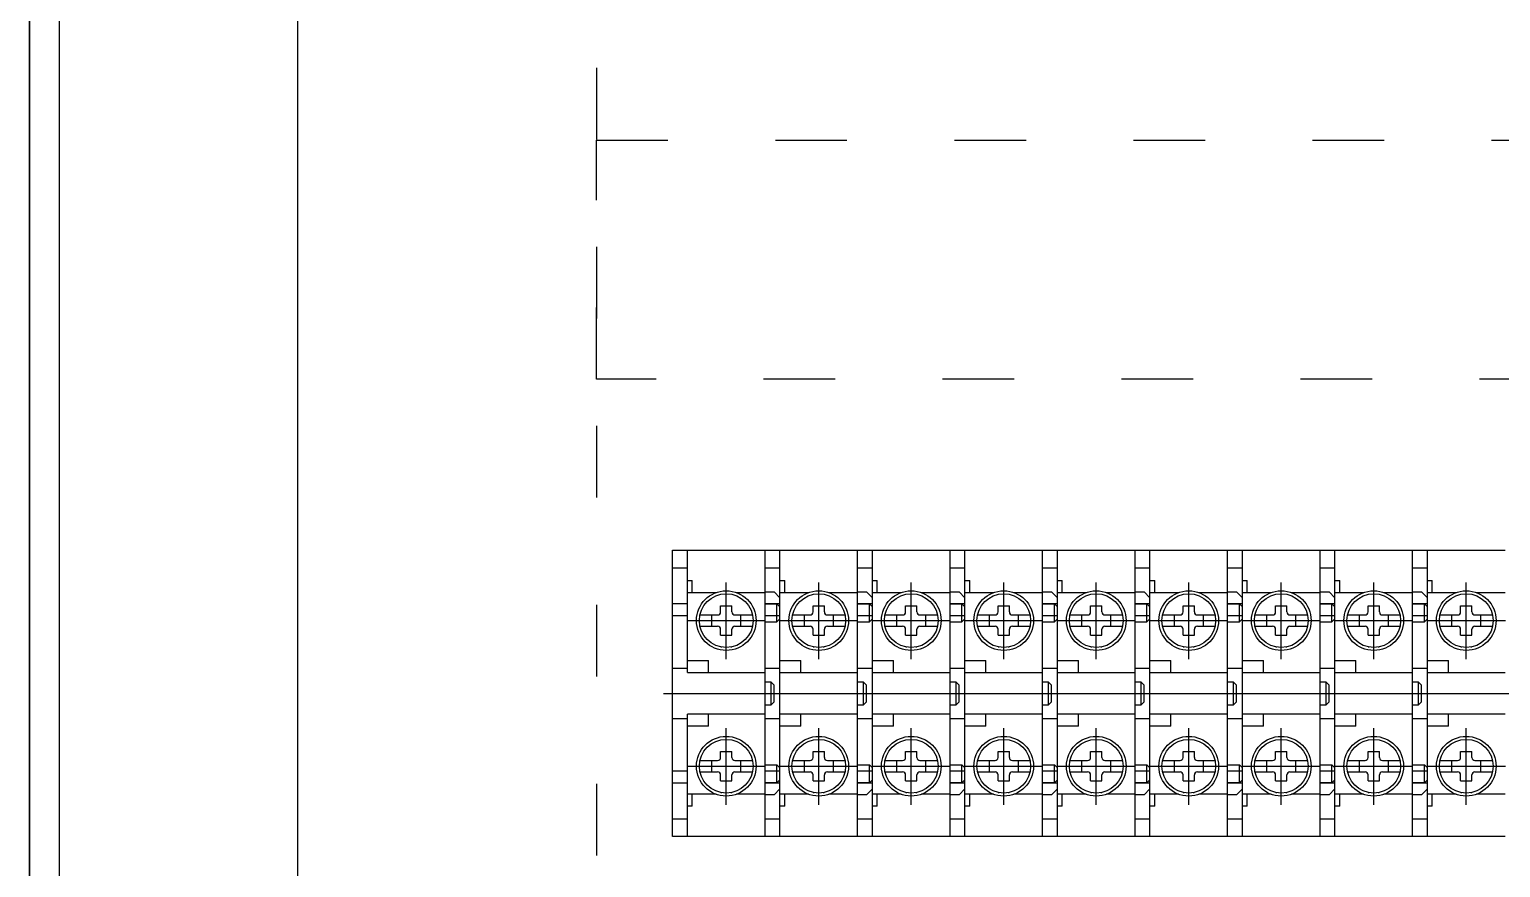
# Model space of a CAD drawing. Header units: millimetres. Extents: x 14879 to 38758, y -20740 to 1136.
# Drawn here: x 37317.1 to 37563.6, y -7664.9 to -7524.4 of the extents above; entities that cross this region are included whole.
import ezdxf

# ---------------------------------------------------------------- set-up
doc = ezdxf.new("R2010")
doc.units = ezdxf.units.MM
doc.linetypes.add('ACAD_ISO03W100', pattern=[30, 12, -18])
doc.linetypes.add('CENTER', pattern=[50.8, 31.75, -6.35, 6.35, -6.35])

msp = doc.modelspace()

# ---------------------------------------------------------------- linework, layer by layer
for p, q in [((37317.11, -5903.36), (37317.11, -7858.36)), ((37317.11, -7903.36), (37317.11, -5903.36)), ((37317.11, -7903.36), (37317.11, -5903.36)), ((37317.11, -5903.36), (37317.11, -7858.36)), ((37317.11, -7903.36), (37317.11, -5903.36)), ((37317.11, -5903.36), (37317.11, -7858.36)), ((37322.11, -5908.36), (37322.11, -7898.36)), ((37362.11, -7858.36), (37362.11, -5948.36))]:
    msp.add_line(p, q)
at = {"color": 3}
for p, q in [((37424.88, -7611.69), (37440.38, -7611.69)), ((37424.88, -7659.69), (37424.88, -7611.69)), ((37427.38, -7632.19), (37427.38, -7611.69)), ((37440.38, -7659.69), (37440.38, -7611.69)), ((37440.38, -7611.69), (37455.88, -7611.69)), ((37440.38, -7659.69), (37440.38, -7611.69)), ((37442.88, -7632.19), (37442.88, -7611.69)), ((37455.88, -7659.69), (37455.88, -7611.69)), ((37455.88, -7611.69), (37471.38, -7611.69)), ((37455.88, -7659.69), (37455.88, -7611.69)), ((37458.38, -7632.19), (37458.38, -7611.69)), ((37471.38, -7659.69), (37471.38, -7611.69)), ((37471.38, -7611.69), (37486.88, -7611.69)), ((37471.38, -7659.69), (37471.38, -7611.69)), ((37473.88, -7632.19), (37473.88, -7611.69)), ((37486.88, -7659.69), (37486.88, -7611.69)), ((37486.88, -7611.69), (37502.38, -7611.69)), ((37486.88, -7659.69), (37486.88, -7611.69)), ((37489.38, -7632.19), (37489.38, -7611.69)), ((37502.38, -7659.69), (37502.38, -7611.69)), ((37502.38, -7611.69), (37517.88, -7611.69)), ((37502.38, -7659.69), (37502.38, -7611.69)), ((37504.88, -7632.19), (37504.88, -7611.69)), ((37517.88, -7659.69), (37517.88, -7611.69)), ((37517.88, -7611.69), (37533.38, -7611.69)), ((37517.88, -7659.69), (37517.88, -7611.69)), ((37520.38, -7632.19), (37520.38, -7611.69)), ((37533.38, -7659.69), (37533.38, -7611.69)), ((37533.38, -7611.69), (37548.88, -7611.69)), ((37533.38, -7659.69), (37533.38, -7611.69)), ((37535.88, -7632.19), (37535.88, -7611.69)), ((37548.88, -7659.69), (37548.88, -7611.69)), ((37548.88, -7611.69), (37564.38, -7611.69)), ((37548.88, -7659.69), (37548.88, -7611.69)), ((37551.38, -7632.19), (37551.38, -7611.69)), ((37427.38, -7614.68), (37424.88, -7614.68)), ((37442.88, -7614.68), (37440.38, -7614.68)), ((37458.38, -7614.68), (37455.88, -7614.68)), ((37473.88, -7614.68), (37471.38, -7614.68)), ((37489.38, -7614.68), (37486.88, -7614.68)), ((37504.88, -7614.68), (37502.38, -7614.68)), ((37520.38, -7614.68), (37517.88, -7614.68)), ((37535.88, -7614.68), (37533.38, -7614.68)), ((37551.38, -7614.68), (37548.88, -7614.68)), ((37427.38, -7616.79), (37428.18, -7616.79)), ((37428.18, -7618.79), (37428.18, -7616.79)), ((37442.88, -7616.79), (37443.68, -7616.79)), ((37443.68, -7618.79), (37443.68, -7616.79)), ((37458.38, -7616.79), (37459.18, -7616.79)), ((37459.18, -7618.79), (37459.18, -7616.79)), ((37473.88, -7616.79), (37474.68, -7616.79)), ((37474.68, -7618.79), (37474.68, -7616.79)), ((37489.38, -7616.79), (37490.18, -7616.79)), ((37490.18, -7618.79), (37490.18, -7616.79)), ((37504.88, -7616.79), (37505.68, -7616.79)), ((37505.68, -7618.79), (37505.68, -7616.79)), ((37520.38, -7616.79), (37521.18, -7616.79)), ((37521.18, -7618.79), (37521.18, -7616.79)), ((37535.88, -7616.79), (37536.68, -7616.79)), ((37536.68, -7618.79), (37536.68, -7616.79)), ((37551.38, -7616.79), (37552.18, -7616.79)), ((37552.18, -7618.79), (37552.18, -7616.79)), ((37427.38, -7618.79), (37432.17, -7618.79)), ((37435.59, -7618.79), (37440.38, -7618.79)), ((37440.38, -7618.69), (37441.88, -7618.69)), ((37442.88, -7619.69), (37441.88, -7618.69)), ((37442.88, -7618.79), (37447.67, -7618.79)), ((37442.88, -7651.69), (37442.88, -7619.69)), ((37451.09, -7618.79), (37455.88, -7618.79)), ((37455.88, -7618.69), (37457.38, -7618.69)), ((37458.38, -7619.69), (37457.38, -7618.69)), ((37458.38, -7618.79), (37463.17, -7618.79)), ((37458.38, -7651.69), (37458.38, -7619.69)), ((37466.59, -7618.79), (37471.38, -7618.79)), ((37471.38, -7618.69), (37472.88, -7618.69)), ((37473.88, -7619.69), (37472.88, -7618.69)), ((37473.88, -7618.79), (37478.67, -7618.79)), ((37473.88, -7651.69), (37473.88, -7619.69)), ((37482.09, -7618.79), (37486.88, -7618.79)), ((37486.88, -7618.69), (37488.38, -7618.69)), ((37489.38, -7619.69), (37488.38, -7618.69)), ((37489.38, -7618.79), (37494.17, -7618.79)), ((37489.38, -7651.69), (37489.38, -7619.69)), ((37497.59, -7618.79), (37502.38, -7618.79)), ((37502.38, -7618.69), (37503.88, -7618.69)), ((37504.88, -7619.69), (37503.88, -7618.69)), ((37504.88, -7618.79), (37509.67, -7618.79)), ((37504.88, -7651.69), (37504.88, -7619.69)), ((37513.09, -7618.79), (37517.88, -7618.79)), ((37517.88, -7618.69), (37519.38, -7618.69)), ((37520.38, -7619.69), (37519.38, -7618.69)), ((37520.38, -7618.79), (37525.17, -7618.79)), ((37520.38, -7651.69), (37520.38, -7619.69)), ((37528.59, -7618.79), (37533.38, -7618.79)), ((37533.38, -7618.69), (37534.88, -7618.69)), ((37535.88, -7619.69), (37534.88, -7618.69)), ((37535.88, -7618.79), (37540.67, -7618.79)), ((37535.88, -7651.69), (37535.88, -7619.69)), ((37544.09, -7618.79), (37548.88, -7618.79)), ((37548.88, -7618.69), (37550.38, -7618.69)), ((37551.38, -7619.69), (37550.38, -7618.69)), ((37551.38, -7618.79), (37556.17, -7618.79)), ((37551.38, -7651.69), (37551.38, -7619.69)), ((37559.59, -7618.79), (37564.38, -7618.79)), ((37427.38, -7620.69), (37424.88, -7620.69)), ((37432.93, -7621.04), (37434.83, -7621.04)), ((37432.93, -7622.04), (37432.93, -7621.04)), ((37434.83, -7622.04), (37434.83, -7621.04)), ((37440.38, -7620.69), (37442.38, -7620.69)), ((37442.88, -7620.69), (37440.38, -7620.69)), ((37442.38, -7623.69), (37442.38, -7620.69)), ((37442.38, -7620.69), (37442.88, -7621.19)), ((37448.43, -7621.04), (37450.33, -7621.04)), ((37448.43, -7622.04), (37448.43, -7621.04)), ((37450.33, -7622.04), (37450.33, -7621.04)), ((37455.88, -7620.69), (37457.88, -7620.69)), ((37458.38, -7620.69), (37455.88, -7620.69)), ((37457.88, -7623.69), (37457.88, -7620.69)), ((37457.88, -7620.69), (37458.38, -7621.19)), ((37463.93, -7621.04), (37465.83, -7621.04)), ((37463.93, -7622.04), (37463.93, -7621.04)), ((37465.83, -7622.04), (37465.83, -7621.04)), ((37471.38, -7620.69), (37473.38, -7620.69)), ((37473.88, -7620.69), (37471.38, -7620.69)), ((37473.38, -7623.69), (37473.38, -7620.69)), ((37473.38, -7620.69), (37473.88, -7621.19)), ((37479.43, -7621.04), (37481.33, -7621.04)), ((37479.43, -7622.04), (37479.43, -7621.04)), ((37481.33, -7622.04), (37481.33, -7621.04)), ((37486.88, -7620.69), (37488.88, -7620.69)), ((37489.38, -7620.69), (37486.88, -7620.69)), ((37488.88, -7623.69), (37488.88, -7620.69)), ((37488.88, -7620.69), (37489.38, -7621.19)), ((37494.93, -7621.04), (37496.83, -7621.04)), ((37494.93, -7622.04), (37494.93, -7621.04)), ((37496.83, -7622.04), (37496.83, -7621.04)), ((37502.38, -7620.69), (37504.38, -7620.69)), ((37504.88, -7620.69), (37502.38, -7620.69)), ((37504.38, -7623.69), (37504.38, -7620.69)), ((37504.38, -7620.69), (37504.88, -7621.19)), ((37510.43, -7621.04), (37512.33, -7621.04)), ((37510.43, -7622.04), (37510.43, -7621.04)), ((37512.33, -7622.04), (37512.33, -7621.04)), ((37517.88, -7620.69), (37519.88, -7620.69)), ((37520.38, -7620.69), (37517.88, -7620.69)), ((37519.88, -7623.69), (37519.88, -7620.69)), ((37519.88, -7620.69), (37520.38, -7621.19)), ((37525.93, -7621.04), (37527.83, -7621.04)), ((37525.93, -7622.04), (37525.93, -7621.04)), ((37527.83, -7622.04), (37527.83, -7621.04)), ((37533.38, -7620.69), (37535.38, -7620.69)), ((37535.88, -7620.69), (37533.38, -7620.69)), ((37535.38, -7623.69), (37535.38, -7620.69)), ((37535.38, -7620.69), (37535.88, -7621.19)), ((37541.43, -7621.04), (37543.33, -7621.04)), ((37541.43, -7622.04), (37541.43, -7621.04)), ((37543.33, -7622.04), (37543.33, -7621.04)), ((37548.88, -7620.69), (37550.88, -7620.69)), ((37551.38, -7620.69), (37548.88, -7620.69)), ((37550.88, -7623.69), (37550.88, -7620.69)), ((37550.88, -7620.69), (37551.38, -7621.19)), ((37556.93, -7621.04), (37558.83, -7621.04)), ((37556.93, -7622.04), (37556.93, -7621.04)), ((37558.83, -7622.04), (37558.83, -7621.04)), ((37427.38, -7622.69), (37424.88, -7622.69)), ((37429.48, -7622.54), (37432.43, -7622.54)), ((37429.48, -7624.44), (37432.43, -7624.44)), ((37431.43, -7622.54), (37431.43, -7624.44)), ((37435.33, -7622.54), (37438.28, -7622.54)), ((37435.33, -7624.44), (37438.28, -7624.44)), ((37436.33, -7624.44), (37436.33, -7622.54)), ((37442.88, -7622.69), (37440.38, -7622.69)), ((37440.38, -7623.69), (37442.38, -7623.69)), ((37442.38, -7623.69), (37442.88, -7623.19)), ((37444.98, -7622.54), (37447.93, -7622.54)), ((37444.98, -7624.44), (37447.93, -7624.44)), ((37446.93, -7622.54), (37446.93, -7624.44)), ((37450.83, -7622.54), (37453.78, -7622.54)), ((37450.83, -7624.44), (37453.78, -7624.44)), ((37451.83, -7624.44), (37451.83, -7622.54)), ((37458.38, -7622.69), (37455.88, -7622.69)), ((37455.88, -7623.69), (37457.88, -7623.69)), ((37457.88, -7623.69), (37458.38, -7623.19)), ((37460.48, -7622.54), (37463.43, -7622.54)), ((37460.48, -7624.44), (37463.43, -7624.44)), ((37462.43, -7622.54), (37462.43, -7624.44)), ((37466.33, -7622.54), (37469.28, -7622.54)), ((37466.33, -7624.44), (37469.28, -7624.44)), ((37467.33, -7624.44), (37467.33, -7622.54)), ((37473.88, -7622.69), (37471.38, -7622.69)), ((37471.38, -7623.69), (37473.38, -7623.69)), ((37473.38, -7623.69), (37473.88, -7623.19)), ((37475.98, -7622.54), (37478.93, -7622.54)), ((37475.98, -7624.44), (37478.93, -7624.44)), ((37477.93, -7622.54), (37477.93, -7624.44)), ((37481.83, -7622.54), (37484.78, -7622.54)), ((37481.83, -7624.44), (37484.78, -7624.44)), ((37482.83, -7624.44), (37482.83, -7622.54)), ((37489.38, -7622.69), (37486.88, -7622.69)), ((37486.88, -7623.69), (37488.88, -7623.69)), ((37488.88, -7623.69), (37489.38, -7623.19)), ((37491.48, -7622.54), (37494.43, -7622.54)), ((37491.48, -7624.44), (37494.43, -7624.44)), ((37493.43, -7622.54), (37493.43, -7624.44)), ((37497.33, -7622.54), (37500.28, -7622.54)), ((37497.33, -7624.44), (37500.28, -7624.44)), ((37498.33, -7624.44), (37498.33, -7622.54)), ((37504.88, -7622.69), (37502.38, -7622.69)), ((37502.38, -7623.69), (37504.38, -7623.69)), ((37504.38, -7623.69), (37504.88, -7623.19)), ((37506.98, -7622.54), (37509.93, -7622.54)), ((37506.98, -7624.44), (37509.93, -7624.44)), ((37508.93, -7622.54), (37508.93, -7624.44)), ((37512.83, -7622.54), (37515.78, -7622.54)), ((37512.83, -7624.44), (37515.78, -7624.44)), ((37513.83, -7624.44), (37513.83, -7622.54)), ((37520.38, -7622.69), (37517.88, -7622.69)), ((37517.88, -7623.69), (37519.88, -7623.69)), ((37519.88, -7623.69), (37520.38, -7623.19)), ((37522.48, -7622.54), (37525.43, -7622.54)), ((37522.48, -7624.44), (37525.43, -7624.44)), ((37524.43, -7622.54), (37524.43, -7624.44)), ((37528.33, -7622.54), (37531.28, -7622.54)), ((37528.33, -7624.44), (37531.28, -7624.44)), ((37529.33, -7624.44), (37529.33, -7622.54)), ((37535.88, -7622.69), (37533.38, -7622.69)), ((37533.38, -7623.69), (37535.38, -7623.69)), ((37535.38, -7623.69), (37535.88, -7623.19)), ((37537.98, -7622.54), (37540.93, -7622.54)), ((37537.98, -7624.44), (37540.93, -7624.44)), ((37539.93, -7622.54), (37539.93, -7624.44)), ((37543.83, -7622.54), (37546.78, -7622.54)), ((37543.83, -7624.44), (37546.78, -7624.44)), ((37544.83, -7624.44), (37544.83, -7622.54)), ((37551.38, -7622.69), (37548.88, -7622.69)), ((37548.88, -7623.69), (37550.88, -7623.69)), ((37550.88, -7623.69), (37551.38, -7623.19)), ((37553.48, -7622.54), (37556.43, -7622.54)), ((37553.48, -7624.44), (37556.43, -7624.44)), ((37555.43, -7622.54), (37555.43, -7624.44)), ((37559.33, -7622.54), (37562.28, -7622.54)), ((37559.33, -7624.44), (37562.28, -7624.44)), ((37560.33, -7624.44), (37560.33, -7622.54)), ((37432.93, -7625.94), (37432.93, -7624.94)), ((37432.93, -7625.94), (37434.83, -7625.94)), ((37434.83, -7625.94), (37434.83, -7624.94)), ((37448.43, -7625.94), (37448.43, -7624.94)), ((37448.43, -7625.94), (37450.33, -7625.94)), ((37450.33, -7625.94), (37450.33, -7624.94)), ((37463.93, -7625.94), (37463.93, -7624.94)), ((37463.93, -7625.94), (37465.83, -7625.94)), ((37465.83, -7625.94), (37465.83, -7624.94)), ((37479.43, -7625.94), (37479.43, -7624.94)), ((37479.43, -7625.94), (37481.33, -7625.94)), ((37481.33, -7625.94), (37481.33, -7624.94)), ((37494.93, -7625.94), (37494.93, -7624.94)), ((37494.93, -7625.94), (37496.83, -7625.94)), ((37496.83, -7625.94), (37496.83, -7624.94)), ((37510.43, -7625.94), (37510.43, -7624.94)), ((37510.43, -7625.94), (37512.33, -7625.94)), ((37512.33, -7625.94), (37512.33, -7624.94)), ((37525.93, -7625.94), (37525.93, -7624.94)), ((37525.93, -7625.94), (37527.83, -7625.94)), ((37527.83, -7625.94), (37527.83, -7624.94)), ((37541.43, -7625.94), (37541.43, -7624.94)), ((37541.43, -7625.94), (37543.33, -7625.94)), ((37543.33, -7625.94), (37543.33, -7624.94)), ((37556.93, -7625.94), (37556.93, -7624.94)), ((37556.93, -7625.94), (37558.83, -7625.94)), ((37558.83, -7625.94), (37558.83, -7624.94)), ((37433.08, -7627.99), (37433.08, -7627.91)), ((37434.68, -7627.91), (37434.68, -7627.99)), ((37448.58, -7627.99), (37448.58, -7627.91)), ((37450.18, -7627.91), (37450.18, -7627.99)), ((37464.08, -7627.99), (37464.08, -7627.91)), ((37465.68, -7627.91), (37465.68, -7627.99)), ((37479.58, -7627.99), (37479.58, -7627.91)), ((37481.18, -7627.91), (37481.18, -7627.99)), ((37495.08, -7627.99), (37495.08, -7627.91)), ((37496.68, -7627.91), (37496.68, -7627.99)), ((37510.58, -7627.99), (37510.58, -7627.91)), ((37512.18, -7627.91), (37512.18, -7627.99)), ((37526.08, -7627.99), (37526.08, -7627.91)), ((37527.68, -7627.91), (37527.68, -7627.99)), ((37541.58, -7627.99), (37541.58, -7627.91)), ((37543.18, -7627.91), (37543.18, -7627.99)), ((37557.08, -7627.99), (37557.08, -7627.91)), ((37558.68, -7627.91), (37558.68, -7627.99)), ((37427.38, -7631.49), (37424.88, -7631.49)), ((37427.38, -7630.19), (37430.88, -7630.19)), ((37430.88, -7632.19), (37430.88, -7630.19)), ((37442.88, -7631.49), (37440.38, -7631.49)), ((37442.88, -7630.19), (37446.38, -7630.19)), ((37446.38, -7632.19), (37446.38, -7630.19)), ((37458.38, -7631.49), (37455.88, -7631.49)), ((37458.38, -7630.19), (37461.88, -7630.19)), ((37461.88, -7632.19), (37461.88, -7630.19)), ((37473.88, -7631.49), (37471.38, -7631.49)), ((37473.88, -7630.19), (37477.38, -7630.19)), ((37477.38, -7632.19), (37477.38, -7630.19)), ((37489.38, -7631.49), (37486.88, -7631.49)), ((37489.38, -7630.19), (37492.88, -7630.19)), ((37492.88, -7632.19), (37492.88, -7630.19)), ((37504.88, -7631.49), (37502.38, -7631.49)), ((37504.88, -7630.19), (37508.38, -7630.19)), ((37508.38, -7632.19), (37508.38, -7630.19)), ((37520.38, -7631.49), (37517.88, -7631.49)), ((37520.38, -7630.19), (37523.88, -7630.19)), ((37523.88, -7632.19), (37523.88, -7630.19)), ((37535.88, -7631.49), (37533.38, -7631.49)), ((37535.88, -7630.19), (37539.38, -7630.19)), ((37539.38, -7632.19), (37539.38, -7630.19)), ((37551.38, -7631.49), (37548.88, -7631.49)), ((37551.38, -7630.19), (37554.88, -7630.19)), ((37554.88, -7632.19), (37554.88, -7630.19)), ((37427.38, -7632.19), (37440.38, -7632.19)), ((37441.38, -7633.79), (37440.38, -7633.79)), ((37441.38, -7637.58), (37441.38, -7633.79)), ((37441.38, -7633.79), (37441.88, -7634.29)), ((37441.88, -7637.08), (37441.88, -7634.29)), ((37442.88, -7632.19), (37455.88, -7632.19)), ((37456.88, -7633.79), (37455.88, -7633.79)), ((37456.88, -7637.58), (37456.88, -7633.79)), ((37456.88, -7633.79), (37457.38, -7634.29)), ((37457.38, -7637.08), (37457.38, -7634.29)), ((37458.38, -7632.19), (37471.38, -7632.19)), ((37472.38, -7633.79), (37471.38, -7633.79)), ((37472.38, -7637.58), (37472.38, -7633.79)), ((37472.38, -7633.79), (37472.88, -7634.29)), ((37472.88, -7637.08), (37472.88, -7634.29)), ((37473.88, -7632.19), (37486.88, -7632.19)), ((37487.88, -7633.79), (37486.88, -7633.79)), ((37487.88, -7637.58), (37487.88, -7633.79)), ((37487.88, -7633.79), (37488.38, -7634.29)), ((37488.38, -7637.08), (37488.38, -7634.29)), ((37489.38, -7632.19), (37502.38, -7632.19)), ((37503.38, -7633.79), (37502.38, -7633.79)), ((37503.38, -7637.58), (37503.38, -7633.79)), ((37503.38, -7633.79), (37503.88, -7634.29)), ((37503.88, -7637.08), (37503.88, -7634.29)), ((37504.88, -7632.19), (37517.88, -7632.19)), ((37518.88, -7633.79), (37517.88, -7633.79)), ((37518.88, -7637.58), (37518.88, -7633.79)), ((37518.88, -7633.79), (37519.38, -7634.29)), ((37519.38, -7637.08), (37519.38, -7634.29)), ((37520.38, -7632.19), (37533.38, -7632.19)), ((37534.38, -7633.79), (37533.38, -7633.79)), ((37534.38, -7637.58), (37534.38, -7633.79)), ((37534.38, -7633.79), (37534.88, -7634.29)), ((37534.88, -7637.08), (37534.88, -7634.29)), ((37535.88, -7632.19), (37548.88, -7632.19)), ((37549.88, -7633.79), (37548.88, -7633.79)), ((37549.88, -7637.58), (37549.88, -7633.79)), ((37549.88, -7633.79), (37550.38, -7634.29)), ((37550.38, -7637.08), (37550.38, -7634.29)), ((37551.38, -7632.19), (37564.38, -7632.19)), ((37440.38, -7639.19), (37427.38, -7639.19)), ((37427.38, -7659.69), (37427.38, -7639.19)), ((37430.88, -7641.19), (37430.88, -7639.19)), ((37440.38, -7637.58), (37441.38, -7637.58)), ((37441.88, -7637.08), (37441.38, -7637.58)), ((37455.88, -7639.19), (37442.88, -7639.19)), ((37442.88, -7659.69), (37442.88, -7639.19)), ((37446.38, -7641.19), (37446.38, -7639.19)), ((37455.88, -7637.58), (37456.88, -7637.58)), ((37457.38, -7637.08), (37456.88, -7637.58)), ((37471.38, -7639.19), (37458.38, -7639.19)), ((37458.38, -7659.69), (37458.38, -7639.19)), ((37461.88, -7641.19), (37461.88, -7639.19)), ((37471.38, -7637.58), (37472.38, -7637.58)), ((37472.88, -7637.08), (37472.38, -7637.58)), ((37486.88, -7639.19), (37473.88, -7639.19)), ((37473.88, -7659.69), (37473.88, -7639.19)), ((37477.38, -7641.19), (37477.38, -7639.19)), ((37486.88, -7637.58), (37487.88, -7637.58)), ((37488.38, -7637.08), (37487.88, -7637.58)), ((37502.38, -7639.19), (37489.38, -7639.19)), ((37489.38, -7659.69), (37489.38, -7639.19)), ((37492.88, -7641.19), (37492.88, -7639.19)), ((37502.38, -7637.58), (37503.38, -7637.58)), ((37503.88, -7637.08), (37503.38, -7637.58)), ((37517.88, -7639.19), (37504.88, -7639.19)), ((37504.88, -7659.69), (37504.88, -7639.19)), ((37508.38, -7641.19), (37508.38, -7639.19)), ((37517.88, -7637.58), (37518.88, -7637.58)), ((37519.38, -7637.08), (37518.88, -7637.58)), ((37533.38, -7639.19), (37520.38, -7639.19)), ((37520.38, -7659.69), (37520.38, -7639.19)), ((37523.88, -7641.19), (37523.88, -7639.19)), ((37533.38, -7637.58), (37534.38, -7637.58)), ((37534.88, -7637.08), (37534.38, -7637.58)), ((37548.88, -7639.19), (37535.88, -7639.19)), ((37535.88, -7659.69), (37535.88, -7639.19)), ((37539.38, -7641.19), (37539.38, -7639.19)), ((37548.88, -7637.58), (37549.88, -7637.58)), ((37550.38, -7637.08), (37549.88, -7637.58)), ((37564.38, -7639.19), (37551.38, -7639.19)), ((37551.38, -7659.69), (37551.38, -7639.19)), ((37554.88, -7641.19), (37554.88, -7639.19)), ((37424.88, -7639.89), (37427.38, -7639.89)), ((37430.88, -7641.19), (37427.38, -7641.19)), ((37440.38, -7639.89), (37442.88, -7639.89)), ((37446.38, -7641.19), (37442.88, -7641.19)), ((37455.88, -7639.89), (37458.38, -7639.89)), ((37461.88, -7641.19), (37458.38, -7641.19)), ((37471.38, -7639.89), (37473.88, -7639.89)), ((37477.38, -7641.19), (37473.88, -7641.19)), ((37486.88, -7639.89), (37489.38, -7639.89)), ((37492.88, -7641.19), (37489.38, -7641.19)), ((37502.38, -7639.89), (37504.88, -7639.89)), ((37508.38, -7641.19), (37504.88, -7641.19)), ((37517.88, -7639.89), (37520.38, -7639.89)), ((37523.88, -7641.19), (37520.38, -7641.19)), ((37533.38, -7639.89), (37535.88, -7639.89)), ((37539.38, -7641.19), (37535.88, -7641.19)), ((37548.88, -7639.89), (37551.38, -7639.89)), ((37554.88, -7641.19), (37551.38, -7641.19)), ((37432.93, -7645.44), (37434.83, -7645.44)), ((37432.93, -7646.44), (37432.93, -7645.44)), ((37434.83, -7646.44), (37434.83, -7645.44)), ((37448.43, -7645.44), (37450.33, -7645.44)), ((37448.43, -7646.44), (37448.43, -7645.44)), ((37450.33, -7646.44), (37450.33, -7645.44)), ((37463.93, -7645.44), (37465.83, -7645.44)), ((37463.93, -7646.44), (37463.93, -7645.44)), ((37465.83, -7646.44), (37465.83, -7645.44)), ((37479.43, -7645.44), (37481.33, -7645.44)), ((37479.43, -7646.44), (37479.43, -7645.44)), ((37481.33, -7646.44), (37481.33, -7645.44)), ((37494.93, -7645.44), (37496.83, -7645.44)), ((37494.93, -7646.44), (37494.93, -7645.44)), ((37496.83, -7646.44), (37496.83, -7645.44)), ((37510.43, -7645.44), (37512.33, -7645.44)), ((37510.43, -7646.44), (37510.43, -7645.44)), ((37512.33, -7646.44), (37512.33, -7645.44)), ((37525.93, -7645.44), (37527.83, -7645.44)), ((37525.93, -7646.44), (37525.93, -7645.44)), ((37527.83, -7646.44), (37527.83, -7645.44)), ((37541.43, -7645.44), (37543.33, -7645.44)), ((37541.43, -7646.44), (37541.43, -7645.44)), ((37543.33, -7646.44), (37543.33, -7645.44)), ((37556.93, -7645.44), (37558.83, -7645.44)), ((37556.93, -7646.44), (37556.93, -7645.44)), ((37558.83, -7646.44), (37558.83, -7645.44)), ((37424.88, -7648.68), (37427.38, -7648.68)), ((37429.48, -7646.94), (37432.43, -7646.94)), ((37429.48, -7648.84), (37432.43, -7648.84)), ((37431.43, -7646.94), (37431.43, -7648.84)), ((37432.93, -7650.34), (37432.93, -7649.34)), ((37434.83, -7650.34), (37434.83, -7649.34)), ((37435.33, -7646.94), (37438.28, -7646.94)), ((37435.33, -7648.84), (37438.28, -7648.84)), ((37436.33, -7648.84), (37436.33, -7646.94)), ((37442.38, -7647.69), (37440.38, -7647.69)), ((37440.38, -7648.68), (37442.88, -7648.68)), ((37442.88, -7648.18), (37442.38, -7647.68)), ((37442.38, -7650.69), (37442.38, -7647.69)), ((37444.98, -7646.94), (37447.93, -7646.94)), ((37444.98, -7648.84), (37447.93, -7648.84)), ((37446.93, -7646.94), (37446.93, -7648.84)), ((37448.43, -7650.34), (37448.43, -7649.34)), ((37450.33, -7650.34), (37450.33, -7649.34)), ((37450.83, -7646.94), (37453.78, -7646.94)), ((37450.83, -7648.84), (37453.78, -7648.84)), ((37451.83, -7648.84), (37451.83, -7646.94)), ((37457.88, -7647.69), (37455.88, -7647.69)), ((37455.88, -7648.68), (37458.38, -7648.68)), ((37458.38, -7648.18), (37457.88, -7647.68)), ((37457.88, -7650.69), (37457.88, -7647.69)), ((37460.48, -7646.94), (37463.43, -7646.94)), ((37460.48, -7648.84), (37463.43, -7648.84)), ((37462.43, -7646.94), (37462.43, -7648.84)), ((37463.93, -7650.34), (37463.93, -7649.34)), ((37465.83, -7650.34), (37465.83, -7649.34)), ((37466.33, -7646.94), (37469.28, -7646.94)), ((37466.33, -7648.84), (37469.28, -7648.84)), ((37467.33, -7648.84), (37467.33, -7646.94)), ((37473.38, -7647.69), (37471.38, -7647.69)), ((37471.38, -7648.68), (37473.88, -7648.68)), ((37473.88, -7648.18), (37473.38, -7647.68)), ((37473.38, -7650.69), (37473.38, -7647.69)), ((37475.98, -7646.94), (37478.93, -7646.94)), ((37475.98, -7648.84), (37478.93, -7648.84)), ((37477.93, -7646.94), (37477.93, -7648.84)), ((37479.43, -7650.34), (37479.43, -7649.34)), ((37481.33, -7650.34), (37481.33, -7649.34)), ((37481.83, -7646.94), (37484.78, -7646.94)), ((37481.83, -7648.84), (37484.78, -7648.84)), ((37482.83, -7648.84), (37482.83, -7646.94)), ((37488.88, -7647.69), (37486.88, -7647.69)), ((37486.88, -7648.68), (37489.38, -7648.68)), ((37489.38, -7648.18), (37488.88, -7647.68)), ((37488.88, -7650.69), (37488.88, -7647.69)), ((37491.48, -7646.94), (37494.43, -7646.94)), ((37491.48, -7648.84), (37494.43, -7648.84)), ((37493.43, -7646.94), (37493.43, -7648.84)), ((37494.93, -7650.34), (37494.93, -7649.34)), ((37496.83, -7650.34), (37496.83, -7649.34)), ((37497.33, -7646.94), (37500.28, -7646.94)), ((37497.33, -7648.84), (37500.28, -7648.84)), ((37498.33, -7648.84), (37498.33, -7646.94)), ((37504.38, -7647.69), (37502.38, -7647.69)), ((37502.38, -7648.68), (37504.88, -7648.68)), ((37504.88, -7648.18), (37504.38, -7647.68)), ((37504.38, -7650.69), (37504.38, -7647.69)), ((37506.98, -7646.94), (37509.93, -7646.94)), ((37506.98, -7648.84), (37509.93, -7648.84)), ((37508.93, -7646.94), (37508.93, -7648.84)), ((37510.43, -7650.34), (37510.43, -7649.34)), ((37512.33, -7650.34), (37512.33, -7649.34)), ((37512.83, -7646.94), (37515.78, -7646.94)), ((37512.83, -7648.84), (37515.78, -7648.84)), ((37513.83, -7648.84), (37513.83, -7646.94)), ((37519.88, -7647.69), (37517.88, -7647.69)), ((37517.88, -7648.68), (37520.38, -7648.68)), ((37520.38, -7648.18), (37519.88, -7647.68)), ((37519.88, -7650.69), (37519.88, -7647.69)), ((37522.48, -7646.94), (37525.43, -7646.94)), ((37522.48, -7648.84), (37525.43, -7648.84)), ((37524.43, -7646.94), (37524.43, -7648.84)), ((37525.93, -7650.34), (37525.93, -7649.34)), ((37527.83, -7650.34), (37527.83, -7649.34)), ((37528.33, -7646.94), (37531.28, -7646.94)), ((37528.33, -7648.84), (37531.28, -7648.84)), ((37529.33, -7648.84), (37529.33, -7646.94)), ((37535.38, -7647.69), (37533.38, -7647.69)), ((37533.38, -7648.68), (37535.88, -7648.68)), ((37535.88, -7648.18), (37535.38, -7647.68)), ((37535.38, -7650.69), (37535.38, -7647.69)), ((37537.98, -7646.94), (37540.93, -7646.94)), ((37537.98, -7648.84), (37540.93, -7648.84)), ((37539.93, -7646.94), (37539.93, -7648.84)), ((37541.43, -7650.34), (37541.43, -7649.34)), ((37543.33, -7650.34), (37543.33, -7649.34)), ((37543.83, -7646.94), (37546.78, -7646.94)), ((37543.83, -7648.84), (37546.78, -7648.84)), ((37544.83, -7648.84), (37544.83, -7646.94)), ((37550.88, -7647.69), (37548.88, -7647.69)), ((37548.88, -7648.68), (37551.38, -7648.68)), ((37551.38, -7648.18), (37550.88, -7647.68)), ((37550.88, -7650.69), (37550.88, -7647.69)), ((37553.48, -7646.94), (37556.43, -7646.94)), ((37553.48, -7648.84), (37556.43, -7648.84)), ((37555.43, -7646.94), (37555.43, -7648.84)), ((37556.93, -7650.34), (37556.93, -7649.34)), ((37558.83, -7650.34), (37558.83, -7649.34)), ((37559.33, -7646.94), (37562.28, -7646.94)), ((37559.33, -7648.84), (37562.28, -7648.84)), ((37560.33, -7648.84), (37560.33, -7646.94)), ((37424.88, -7650.69), (37427.38, -7650.69)), ((37432.93, -7650.34), (37434.83, -7650.34)), ((37442.38, -7650.69), (37440.38, -7650.69)), ((37440.38, -7650.69), (37442.88, -7650.69)), ((37441.88, -7652.68), (37442.88, -7651.68)), ((37442.88, -7650.19), (37442.38, -7650.68)), ((37448.43, -7650.34), (37450.33, -7650.34)), ((37457.88, -7650.69), (37455.88, -7650.69)), ((37455.88, -7650.69), (37458.38, -7650.69)), ((37457.38, -7652.68), (37458.38, -7651.68)), ((37458.38, -7650.19), (37457.88, -7650.68)), ((37463.93, -7650.34), (37465.83, -7650.34)), ((37473.38, -7650.69), (37471.38, -7650.69)), ((37471.38, -7650.69), (37473.88, -7650.69)), ((37472.88, -7652.68), (37473.88, -7651.68)), ((37473.88, -7650.19), (37473.38, -7650.68)), ((37479.43, -7650.34), (37481.33, -7650.34)), ((37488.88, -7650.69), (37486.88, -7650.69)), ((37486.88, -7650.69), (37489.38, -7650.69)), ((37488.38, -7652.68), (37489.38, -7651.68)), ((37489.38, -7650.19), (37488.88, -7650.68)), ((37494.93, -7650.34), (37496.83, -7650.34)), ((37504.38, -7650.69), (37502.38, -7650.69)), ((37502.38, -7650.69), (37504.88, -7650.69)), ((37503.88, -7652.68), (37504.88, -7651.68)), ((37504.88, -7650.19), (37504.38, -7650.68)), ((37510.43, -7650.34), (37512.33, -7650.34)), ((37519.88, -7650.69), (37517.88, -7650.69)), ((37517.88, -7650.69), (37520.38, -7650.69)), ((37519.38, -7652.68), (37520.38, -7651.68)), ((37520.38, -7650.19), (37519.88, -7650.68)), ((37525.93, -7650.34), (37527.83, -7650.34)), ((37535.38, -7650.69), (37533.38, -7650.69)), ((37533.38, -7650.69), (37535.88, -7650.69)), ((37534.88, -7652.68), (37535.88, -7651.68)), ((37535.88, -7650.19), (37535.38, -7650.68)), ((37541.43, -7650.34), (37543.33, -7650.34)), ((37550.88, -7650.69), (37548.88, -7650.69)), ((37548.88, -7650.69), (37551.38, -7650.69)), ((37550.38, -7652.68), (37551.38, -7651.68)), ((37551.38, -7650.19), (37550.88, -7650.68)), ((37556.93, -7650.34), (37558.83, -7650.34)), ((37432.17, -7652.59), (37427.38, -7652.59)), ((37428.18, -7654.59), (37428.18, -7652.59)), ((37433.08, -7652.39), (37433.08, -7652.31)), ((37434.68, -7652.31), (37434.68, -7652.39)), ((37440.38, -7652.59), (37435.59, -7652.59)), ((37441.88, -7652.69), (37440.38, -7652.69)), ((37447.67, -7652.59), (37442.88, -7652.59)), ((37443.68, -7654.59), (37443.68, -7652.59)), ((37448.58, -7652.39), (37448.58, -7652.31)), ((37450.18, -7652.31), (37450.18, -7652.39)), ((37455.88, -7652.59), (37451.09, -7652.59)), ((37457.38, -7652.69), (37455.88, -7652.69)), ((37463.17, -7652.59), (37458.38, -7652.59)), ((37459.18, -7654.59), (37459.18, -7652.59)), ((37464.08, -7652.39), (37464.08, -7652.31)), ((37465.68, -7652.31), (37465.68, -7652.39)), ((37471.38, -7652.59), (37466.59, -7652.59)), ((37472.88, -7652.69), (37471.38, -7652.69)), ((37478.67, -7652.59), (37473.88, -7652.59)), ((37474.68, -7654.59), (37474.68, -7652.59)), ((37479.58, -7652.39), (37479.58, -7652.31)), ((37481.18, -7652.31), (37481.18, -7652.39)), ((37486.88, -7652.59), (37482.09, -7652.59)), ((37488.38, -7652.69), (37486.88, -7652.69)), ((37494.17, -7652.59), (37489.38, -7652.59)), ((37490.18, -7654.59), (37490.18, -7652.59)), ((37495.08, -7652.39), (37495.08, -7652.31)), ((37496.68, -7652.31), (37496.68, -7652.39)), ((37502.38, -7652.59), (37497.59, -7652.59)), ((37503.88, -7652.69), (37502.38, -7652.69)), ((37509.67, -7652.59), (37504.88, -7652.59)), ((37505.68, -7654.59), (37505.68, -7652.59)), ((37510.58, -7652.39), (37510.58, -7652.31)), ((37512.18, -7652.31), (37512.18, -7652.39)), ((37517.88, -7652.59), (37513.09, -7652.59)), ((37519.38, -7652.69), (37517.88, -7652.69)), ((37525.17, -7652.59), (37520.38, -7652.59)), ((37521.18, -7654.59), (37521.18, -7652.59)), ((37526.08, -7652.39), (37526.08, -7652.31)), ((37527.68, -7652.31), (37527.68, -7652.39)), ((37533.38, -7652.59), (37528.59, -7652.59)), ((37534.88, -7652.69), (37533.38, -7652.69)), ((37540.67, -7652.59), (37535.88, -7652.59)), ((37536.68, -7654.59), (37536.68, -7652.59)), ((37541.58, -7652.39), (37541.58, -7652.31)), ((37543.18, -7652.31), (37543.18, -7652.39)), ((37548.88, -7652.59), (37544.09, -7652.59)), ((37550.38, -7652.69), (37548.88, -7652.69)), ((37556.17, -7652.59), (37551.38, -7652.59)), ((37552.18, -7654.59), (37552.18, -7652.59)), ((37557.08, -7652.39), (37557.08, -7652.31)), ((37558.68, -7652.31), (37558.68, -7652.39)), ((37564.38, -7652.59), (37559.59, -7652.59)), ((37424.88, -7656.69), (37427.38, -7656.69)), ((37428.18, -7654.59), (37427.38, -7654.59)), ((37440.38, -7656.69), (37442.88, -7656.69)), ((37443.68, -7654.59), (37442.88, -7654.59)), ((37455.88, -7656.69), (37458.38, -7656.69)), ((37459.18, -7654.59), (37458.38, -7654.59)), ((37471.38, -7656.69), (37473.88, -7656.69)), ((37474.68, -7654.59), (37473.88, -7654.59)), ((37486.88, -7656.69), (37489.38, -7656.69)), ((37490.18, -7654.59), (37489.38, -7654.59)), ((37502.38, -7656.69), (37504.88, -7656.69)), ((37505.68, -7654.59), (37504.88, -7654.59)), ((37517.88, -7656.69), (37520.38, -7656.69)), ((37521.18, -7654.59), (37520.38, -7654.59)), ((37533.38, -7656.69), (37535.88, -7656.69)), ((37536.68, -7654.59), (37535.88, -7654.59)), ((37548.88, -7656.69), (37551.38, -7656.69)), ((37552.18, -7654.59), (37551.38, -7654.59)), ((37440.38, -7659.69), (37424.88, -7659.69)), ((37455.88, -7659.69), (37440.38, -7659.69)), ((37471.38, -7659.69), (37455.88, -7659.69)), ((37486.88, -7659.69), (37471.38, -7659.69)), ((37502.38, -7659.69), (37486.88, -7659.69)), ((37517.88, -7659.69), (37502.38, -7659.69)), ((37533.38, -7659.69), (37517.88, -7659.69)), ((37548.88, -7659.69), (37533.38, -7659.69)), ((37564.38, -7659.69), (37548.88, -7659.69))]:
    msp.add_line(p, q, dxfattribs=at)
at = {"color": 3, "linetype": 'CENTER'}
for p, q in [((37433.88, -7629.95), (37433.88, -7617.13)), ((37449.38, -7629.95), (37449.38, -7617.13)), ((37464.88, -7629.95), (37464.88, -7617.13)), ((37480.38, -7629.95), (37480.38, -7617.13)), ((37495.88, -7629.95), (37495.88, -7617.13)), ((37511.38, -7629.95), (37511.38, -7617.13)), ((37526.88, -7629.95), (37526.88, -7617.13)), ((37542.38, -7629.95), (37542.38, -7617.13)), ((37557.88, -7629.95), (37557.88, -7617.13)), ((37427.43, -7623.49), (37440.44, -7623.49)), ((37442.93, -7623.49), (37455.94, -7623.49)), ((37458.43, -7623.49), (37471.44, -7623.49)), ((37473.93, -7623.49), (37486.94, -7623.49)), ((37489.43, -7623.49), (37502.44, -7623.49)), ((37504.93, -7623.49), (37517.94, -7623.49)), ((37520.43, -7623.49), (37533.44, -7623.49)), ((37535.93, -7623.49), (37548.94, -7623.49)), ((37551.43, -7623.49), (37564.44, -7623.49)), ((37423.34, -7635.69), (37443.65, -7635.69)), ((37438.84, -7635.69), (37459.15, -7635.69)), ((37454.34, -7635.69), (37474.65, -7635.69)), ((37469.84, -7635.69), (37490.15, -7635.69)), ((37485.34, -7635.69), (37505.65, -7635.69)), ((37500.84, -7635.69), (37521.15, -7635.69)), ((37516.34, -7635.69), (37536.65, -7635.69)), ((37531.84, -7635.69), (37552.15, -7635.69)), ((37547.34, -7635.69), (37567.65, -7635.69)), ((37562.84, -7635.69), (37583.15, -7635.69)), ((37433.88, -7654.35), (37433.88, -7641.53)), ((37449.38, -7654.35), (37449.38, -7641.53)), ((37464.88, -7654.35), (37464.88, -7641.53)), ((37480.38, -7654.35), (37480.38, -7641.53)), ((37495.88, -7654.35), (37495.88, -7641.53)), ((37511.38, -7654.35), (37511.38, -7641.53)), ((37526.88, -7654.35), (37526.88, -7641.53)), ((37542.38, -7654.35), (37542.38, -7641.53)), ((37557.88, -7654.35), (37557.88, -7641.53)), ((37427.43, -7647.89), (37440.44, -7647.89)), ((37442.93, -7647.89), (37455.94, -7647.89)), ((37458.43, -7647.89), (37471.44, -7647.89)), ((37473.93, -7647.89), (37486.94, -7647.89)), ((37489.43, -7647.89), (37502.44, -7647.89)), ((37504.93, -7647.89), (37517.94, -7647.89)), ((37520.43, -7647.89), (37533.44, -7647.89)), ((37535.93, -7647.89), (37548.94, -7647.89)), ((37551.43, -7647.89), (37564.44, -7647.89))]:
    msp.add_line(p, q, dxfattribs=at)
at = {"color": 1, "linetype": 'ACAD_ISO03W100'}
for points in [[(37362.11, -6510.84), (37412.11, -6510.84), (37412.11, -7776.75), (37362.11, -7776.75)], [(37412.11, -7583), (37412.11, -7543), (38022.12, -7543), (38022.12, -7583)]]:
    msp.add_lwpolyline(points, close=True, dxfattribs=at)
at = {"color": 3}
for centre, radius in [((37433.88, -7623.49), 5), ((37433.88, -7623.49), 4.5), ((37449.38, -7623.49), 5), ((37449.38, -7623.49), 4.5), ((37464.88, -7623.49), 5), ((37464.88, -7623.49), 4.5), ((37480.38, -7623.49), 5), ((37480.38, -7623.49), 4.5), ((37495.88, -7623.49), 5), ((37495.88, -7623.49), 4.5), ((37511.38, -7623.49), 5), ((37511.38, -7623.49), 4.5), ((37526.88, -7623.49), 5), ((37526.88, -7623.49), 4.5), ((37542.38, -7623.49), 5), ((37542.38, -7623.49), 4.5), ((37557.88, -7623.49), 5), ((37557.88, -7623.49), 4.5), ((37433.88, -7647.89), 5), ((37433.88, -7647.89), 4.5), ((37449.38, -7647.89), 5), ((37449.38, -7647.89), 4.5), ((37464.88, -7647.89), 5), ((37464.88, -7647.89), 4.5), ((37480.38, -7647.89), 5), ((37480.38, -7647.89), 4.5), ((37495.88, -7647.89), 5), ((37495.88, -7647.89), 4.5), ((37511.38, -7647.89), 5), ((37511.38, -7647.89), 4.5), ((37526.88, -7647.89), 5), ((37526.88, -7647.89), 4.5), ((37542.38, -7647.89), 5), ((37542.38, -7647.89), 4.5), ((37557.88, -7647.89), 5), ((37557.88, -7647.89), 4.5)]:
    msp.add_circle(centre, radius, dxfattribs=at)
for centre, start, end in [((37432.43, -7622.04), 270, 0), ((37435.33, -7622.04), 180, 270), ((37447.93, -7622.04), 270, 0), ((37450.83, -7622.04), 180, 270), ((37463.43, -7622.04), 270, 0), ((37466.33, -7622.04), 180, 270), ((37478.93, -7622.04), 270, 0), ((37481.83, -7622.04), 180, 270), ((37494.43, -7622.04), 270, 0), ((37497.33, -7622.04), 180, 270), ((37509.93, -7622.04), 270, 0), ((37512.83, -7622.04), 180, 270), ((37525.43, -7622.04), 270, 0), ((37528.33, -7622.04), 180, 270), ((37540.93, -7622.04), 270, 0), ((37543.83, -7622.04), 180, 270), ((37556.43, -7622.04), 270, 0), ((37559.33, -7622.04), 180, 270), ((37432.43, -7624.94), 0, 90), ((37435.33, -7624.94), 90, 180), ((37447.93, -7624.94), 0, 90), ((37450.83, -7624.94), 90, 180), ((37463.43, -7624.94), 0, 90), ((37466.33, -7624.94), 90, 180), ((37478.93, -7624.94), 0, 90), ((37481.83, -7624.94), 90, 180), ((37494.43, -7624.94), 0, 90), ((37497.33, -7624.94), 90, 180), ((37509.93, -7624.94), 0, 90), ((37512.83, -7624.94), 90, 180), ((37525.43, -7624.94), 0, 90), ((37528.33, -7624.94), 90, 180), ((37540.93, -7624.94), 0, 90), ((37543.83, -7624.94), 90, 180), ((37556.43, -7624.94), 0, 90), ((37559.33, -7624.94), 90, 180), ((37432.43, -7646.44), 270, 0), ((37435.33, -7646.44), 180, 270), ((37447.93, -7646.44), 270, 0), ((37450.83, -7646.44), 180, 270), ((37463.43, -7646.44), 270, 0), ((37466.33, -7646.44), 180, 270), ((37478.93, -7646.44), 270, 0), ((37481.83, -7646.44), 180, 270), ((37494.43, -7646.44), 270, 0), ((37497.33, -7646.44), 180, 270), ((37509.93, -7646.44), 270, 0), ((37512.83, -7646.44), 180, 270), ((37525.43, -7646.44), 270, 0), ((37528.33, -7646.44), 180, 270), ((37540.93, -7646.44), 270, 0), ((37543.83, -7646.44), 180, 270), ((37556.43, -7646.44), 270, 0), ((37559.33, -7646.44), 180, 270), ((37432.43, -7649.34), 0, 90), ((37435.33, -7649.34), 90, 180), ((37447.93, -7649.34), 0, 90), ((37450.83, -7649.34), 90, 180), ((37463.43, -7649.34), 0, 90), ((37466.33, -7649.34), 90, 180), ((37478.93, -7649.34), 0, 90), ((37481.83, -7649.34), 90, 180), ((37494.43, -7649.34), 0, 90), ((37497.33, -7649.34), 90, 180), ((37509.93, -7649.34), 0, 90), ((37512.83, -7649.34), 90, 180), ((37525.43, -7649.34), 0, 90), ((37528.33, -7649.34), 90, 180), ((37540.93, -7649.34), 0, 90), ((37543.83, -7649.34), 90, 180), ((37556.43, -7649.34), 0, 90), ((37559.33, -7649.34), 90, 180)]:
    msp.add_arc(centre, 0.5, start, end, dxfattribs=at)

doc.saveas('drawing.dxf')
